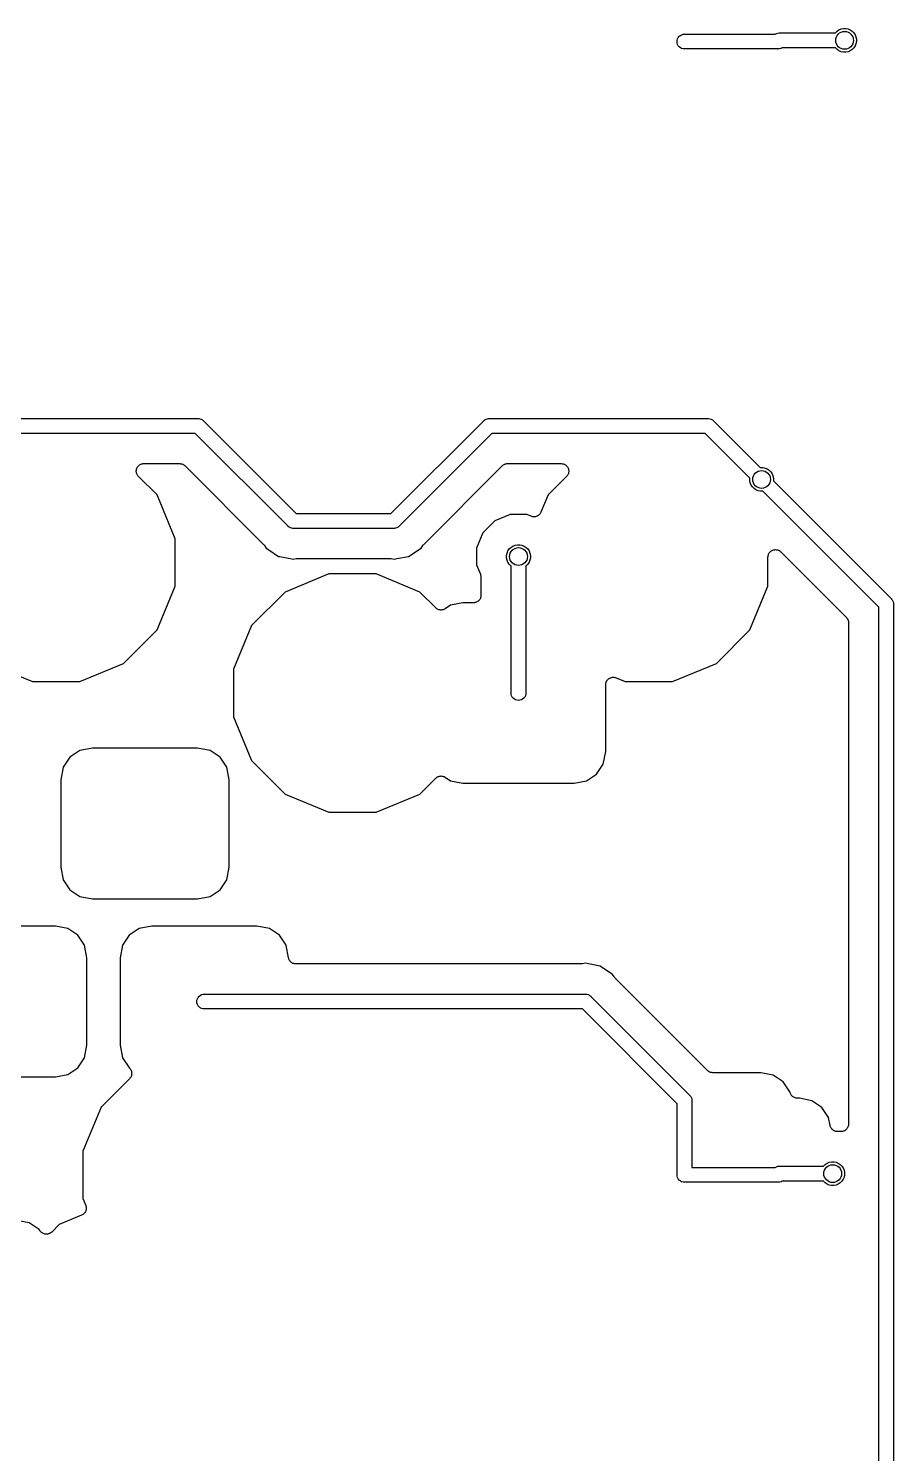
# Model space of a CAD drawing. Extents: x 0.4 to 11.3, y -7.9 to -0.4.
# Drawn here: x 5.277 to 5.851, y -4.111 to -3.165 of the extents above; entities that cross this region are included whole.
import ezdxf

# ---------------------------------------------------------------- set-up
doc = ezdxf.new("R2010")
doc.units = 0
doc.header["$MEASUREMENT"] = 0
doc.layers.add('BLACK', color=7, linetype='CONTINUOUS')

msp = doc.modelspace()

# ---------------------------------------------------------------- linework, layer by layer
at = {"layer": 'BLACK', "linetype": 'CONTINUOUS'}
for p, q in [((5.81278, -3.16821), (5.81388, -3.16711)), ((5.81388, -3.16711), (5.81517, -3.16625)), ((5.81517, -3.16625), (5.8166, -3.16566)), ((5.8166, -3.16566), (5.81812, -3.16535)), ((5.81812, -3.16535), (5.81967, -3.16535)), ((5.81967, -3.16535), (5.82119, -3.16566)), ((5.82119, -3.16566), (5.82263, -3.16625)), ((5.82263, -3.16625), (5.82392, -3.16711)), ((5.82392, -3.16711), (5.82501, -3.16821)), ((5.70765, -3.17402), (5.70775, -3.17305)), ((5.70775, -3.17498), (5.70765, -3.17402)), ((5.70775, -3.17305), (5.70803, -3.17212)), ((5.70803, -3.17591), (5.70775, -3.17498)), ((5.70803, -3.17212), (5.70849, -3.17127)), ((5.70849, -3.17676), (5.70803, -3.17591)), ((5.70849, -3.17127), (5.7091, -3.17052)), ((5.7091, -3.17751), (5.70849, -3.17676)), ((5.7091, -3.17052), (5.70985, -3.1699)), ((5.70985, -3.1699), (5.71071, -3.16945)), ((5.71071, -3.16945), (5.71163, -3.16917)), ((5.71163, -3.16917), (5.71236, -3.16909)), ((5.71236, -3.16909), (5.77288, -3.16909)), ((5.77288, -3.16909), (5.7737, -3.16866)), ((5.7737, -3.16866), (5.77463, -3.16838)), ((5.77463, -3.16838), (5.77535, -3.16831)), ((5.77535, -3.16831), (5.77559, -3.16828)), ((5.77535, -3.16831), (5.77535, -3.16831)), ((5.77559, -3.16828), (5.77583, -3.16831)), ((5.77583, -3.16831), (5.81272, -3.16831)), ((5.81272, -3.16831), (5.81278, -3.16821)), ((5.82501, -3.16821), (5.82588, -3.1695)), ((5.82588, -3.17696), (5.82501, -3.17825)), ((5.82588, -3.1695), (5.82647, -3.17093)), ((5.82647, -3.17553), (5.82588, -3.17696)), ((5.82647, -3.17093), (5.82677, -3.17245)), ((5.82677, -3.174), (5.82647, -3.17553)), ((5.82677, -3.17245), (5.82677, -3.174)), ((5.70985, -3.17813), (5.7091, -3.17751)), ((5.71071, -3.17858), (5.70985, -3.17813)), ((5.71163, -3.17887), (5.71071, -3.17858)), ((5.71236, -3.17894), (5.71163, -3.17887)), ((5.77456, -3.17894), (5.71236, -3.17894)), ((5.7748, -3.17896), (5.77456, -3.17894)), ((5.77504, -3.17894), (5.7748, -3.17896)), ((5.77577, -3.17887), (5.77504, -3.17894)), ((5.77504, -3.17894), (5.77504, -3.17894)), ((5.7767, -3.17858), (5.77577, -3.17887)), ((5.77751, -3.17815), (5.7767, -3.17858)), ((5.81272, -3.17815), (5.77751, -3.17815)), ((5.81278, -3.17825), (5.81272, -3.17815)), ((5.81388, -3.17934), (5.81278, -3.17825)), ((5.81517, -3.18021), (5.81388, -3.17934)), ((5.8166, -3.1808), (5.81517, -3.18021)), ((5.81812, -3.1811), (5.8166, -3.1808)), ((5.81967, -3.1811), (5.81812, -3.1811)), ((5.82119, -3.1808), (5.81967, -3.1811)), ((5.82263, -3.18021), (5.82119, -3.1808)), ((5.82392, -3.17934), (5.82263, -3.18021)), ((5.82501, -3.17825), (5.82392, -3.17934)), ((5.26402, -3.42421), (5.38952, -3.42421)), ((5.38952, -3.42421), (5.38976, -3.42419)), ((5.38976, -3.42419), (5.39, -3.42421)), ((5.39, -3.42421), (5.39001, -3.42421)), ((5.39001, -3.42421), (5.39073, -3.42428)), ((5.39073, -3.42428), (5.39166, -3.42457)), ((5.39166, -3.42457), (5.39251, -3.42502)), ((5.39251, -3.42502), (5.39326, -3.42564)), ((5.39326, -3.42564), (5.39341, -3.42582)), ((5.39341, -3.42582), (5.45479, -3.4872)), ((5.51765, -3.4872), (5.57903, -3.42582)), ((5.57903, -3.42582), (5.57918, -3.42564)), ((5.57918, -3.42564), (5.5795, -3.42537)), ((5.5795, -3.42537), (5.57993, -3.42502)), ((5.57993, -3.42502), (5.58078, -3.42457)), ((5.58078, -3.42457), (5.58171, -3.42428)), ((5.58171, -3.42428), (5.58244, -3.42421)), ((5.58244, -3.42421), (5.58268, -3.42419)), ((5.58244, -3.42421), (5.58244, -3.42421)), ((5.58268, -3.42419), (5.58292, -3.42421)), ((5.58292, -3.42421), (5.72811, -3.42421)), ((5.72811, -3.42421), (5.72835, -3.42419)), ((5.72835, -3.42419), (5.72859, -3.42421)), ((5.72859, -3.42421), (5.72859, -3.42421)), ((5.72859, -3.42421), (5.72931, -3.42428)), ((5.72931, -3.42428), (5.73024, -3.42457)), ((5.73024, -3.42457), (5.73109, -3.42502)), ((5.73109, -3.42502), (5.73184, -3.42564)), ((5.73184, -3.42564), (5.732, -3.42582)), ((5.732, -3.42582), (5.76289, -3.45672)), ((5.38773, -3.43406), (5.26582, -3.43406)), ((5.44911, -3.49544), (5.38773, -3.43406)), ((5.58472, -3.43406), (5.52334, -3.49543)), ((5.72631, -3.43406), (5.58472, -3.43406)), ((5.75593, -3.46368), (5.72631, -3.43406)), ((5.34852, -3.459), (5.34857, -3.45853)), ((5.34852, -3.45901), (5.34852, -3.459)), ((5.34852, -3.45902), (5.34852, -3.45901)), ((5.34856, -3.45949), (5.34852, -3.45902)), ((5.3486, -3.45997), (5.34856, -3.45949)), ((5.34857, -3.45853), (5.34862, -3.45805)), ((5.34861, -3.45998), (5.3486, -3.45997)), ((5.34861, -3.45999), (5.34861, -3.45998)), ((5.34874, -3.46045), (5.34861, -3.45999)), ((5.34862, -3.45803), (5.34877, -3.45758)), ((5.34862, -3.45804), (5.34862, -3.45803)), ((5.34862, -3.45805), (5.34862, -3.45804)), ((5.34888, -3.46091), (5.34874, -3.46045)), ((5.34877, -3.45758), (5.34891, -3.45712)), ((5.34891, -3.45711), (5.34892, -3.4571)), ((5.34891, -3.45712), (5.34891, -3.45711)), ((5.34892, -3.4571), (5.34914, -3.45668)), ((5.34914, -3.45668), (5.34937, -3.45626)), ((5.34937, -3.45626), (5.34938, -3.45625)), ((5.34938, -3.45624), (5.34969, -3.45588)), ((5.34938, -3.45625), (5.34938, -3.45624)), ((5.34969, -3.45588), (5.34999, -3.45551)), ((5.34999, -3.45551), (5.35, -3.4555)), ((5.35, -3.4555), (5.35001, -3.45549)), ((5.35001, -3.45549), (5.35038, -3.45519)), ((5.35038, -3.45519), (5.35075, -3.45489)), ((5.35075, -3.45489), (5.35076, -3.45489)), ((5.35076, -3.45489), (5.35077, -3.45488)), ((5.35077, -3.45488), (5.35119, -3.45466)), ((5.35119, -3.45466), (5.35161, -3.45443)), ((5.35161, -3.45443), (5.35162, -3.45443)), ((5.35162, -3.45443), (5.35163, -3.45443)), ((5.35163, -3.45443), (5.35208, -3.45429)), ((5.35208, -3.45429), (5.35255, -3.45415)), ((5.35255, -3.45415), (5.35256, -3.45415)), ((5.35256, -3.45415), (5.35304, -3.4541)), ((5.35256, -3.45415), (5.35256, -3.45415)), ((5.35304, -3.4541), (5.35352, -3.45406)), ((5.35352, -3.45406), (5.37737, -3.45406)), ((5.37737, -3.45406), (5.37739, -3.45406)), ((5.37739, -3.45406), (5.37739, -3.45406)), ((5.37739, -3.45406), (5.37739, -3.45406)), ((5.37739, -3.45406), (5.37744, -3.45406)), ((5.37744, -3.45406), (5.3779, -3.45411)), ((5.3779, -3.45411), (5.37836, -3.45415)), ((5.37836, -3.45415), (5.37838, -3.45416)), ((5.37838, -3.45416), (5.37841, -3.45416)), ((5.37841, -3.45416), (5.37885, -3.4543)), ((5.37885, -3.4543), (5.37929, -3.45444)), ((5.37929, -3.45444), (5.37931, -3.45445)), ((5.37931, -3.45445), (5.37934, -3.45446)), ((5.37934, -3.45446), (5.37975, -3.45468)), ((5.37975, -3.45468), (5.38015, -3.4549)), ((5.38015, -3.4549), (5.38017, -3.45492)), ((5.38017, -3.45492), (5.38019, -3.45493)), ((5.38019, -3.45493), (5.38055, -3.45523)), ((5.38055, -3.45523), (5.38091, -3.45552)), ((5.38091, -3.45552), (5.43305, -3.50766)), ((5.53939, -3.50766), (5.59154, -3.45552)), ((5.59154, -3.45552), (5.59155, -3.45551)), ((5.59155, -3.45551), (5.59159, -3.45547)), ((5.59155, -3.45551), (5.59155, -3.45551)), ((5.59155, -3.45551), (5.59155, -3.45551)), ((5.59159, -3.45547), (5.59195, -3.45518)), ((5.59195, -3.45518), (5.5923, -3.45489)), ((5.5923, -3.45489), (5.59233, -3.45488)), ((5.59233, -3.45488), (5.59235, -3.45486)), ((5.59235, -3.45486), (5.59276, -3.45465)), ((5.59276, -3.45465), (5.59317, -3.45443)), ((5.59317, -3.45443), (5.59319, -3.45442)), ((5.59319, -3.45442), (5.59321, -3.45441)), ((5.59321, -3.45441), (5.59366, -3.45428)), ((5.59366, -3.45428), (5.5941, -3.45415)), ((5.5941, -3.45415), (5.59413, -3.45415)), ((5.59413, -3.45415), (5.59415, -3.45414)), ((5.59415, -3.45414), (5.59461, -3.4541)), ((5.59461, -3.4541), (5.59507, -3.45406)), ((5.59507, -3.45406), (5.63073, -3.45406)), ((5.63073, -3.45406), (5.63079, -3.45406)), ((5.63079, -3.45406), (5.63079, -3.45406)), ((5.63079, -3.45406), (5.63079, -3.45406)), ((5.63079, -3.45406), (5.6308, -3.45406)), ((5.6308, -3.45406), (5.63129, -3.45411)), ((5.63129, -3.45411), (5.63176, -3.45416)), ((5.63176, -3.45416), (5.63177, -3.45416)), ((5.63177, -3.45416), (5.63177, -3.45416)), ((5.63177, -3.45416), (5.63224, -3.45431)), ((5.63224, -3.45431), (5.63269, -3.45445)), ((5.63269, -3.45445), (5.6327, -3.45446)), ((5.6327, -3.45446), (5.6327, -3.45446)), ((5.6327, -3.45446), (5.63313, -3.45469)), ((5.63313, -3.45469), (5.63354, -3.45492)), ((5.63354, -3.45492), (5.63355, -3.45493)), ((5.63355, -3.45493), (5.63356, -3.45493)), ((5.63356, -3.45493), (5.63393, -3.45524)), ((5.63393, -3.45524), (5.63429, -3.45554)), ((5.63429, -3.45554), (5.6343, -3.45555)), ((5.6343, -3.45555), (5.63431, -3.45556)), ((5.63431, -3.45556), (5.63461, -3.45593)), ((5.63461, -3.45593), (5.63491, -3.4563)), ((5.63491, -3.4563), (5.63491, -3.45631)), ((5.63491, -3.45631), (5.63492, -3.45632)), ((5.63492, -3.45632), (5.63514, -3.45673)), ((5.63514, -3.45673), (5.63536, -3.45717)), ((5.63549, -3.46053), (5.63535, -3.46098)), ((5.63536, -3.45717), (5.63537, -3.45717)), ((5.63537, -3.45717), (5.63537, -3.45718)), ((5.63537, -3.45718), (5.63551, -3.45764)), ((5.63563, -3.46006), (5.63549, -3.46053)), ((5.63551, -3.45764), (5.63564, -3.4581)), ((5.63564, -3.46004), (5.63563, -3.46005)), ((5.63563, -3.46005), (5.63563, -3.46006)), ((5.63564, -3.4581), (5.63564, -3.45811)), ((5.63564, -3.45811), (5.63565, -3.45812)), ((5.63568, -3.45957), (5.63564, -3.46004)), ((5.63565, -3.45812), (5.63569, -3.4586)), ((5.63573, -3.45909), (5.63568, -3.45957)), ((5.63569, -3.4586), (5.63573, -3.45907)), ((5.63573, -3.45907), (5.63573, -3.45908)), ((5.63573, -3.45908), (5.63573, -3.45909)), ((5.76289, -3.45672), (5.763, -3.45669)), ((5.763, -3.45669), (5.76456, -3.45669)), ((5.76456, -3.45669), (5.76608, -3.457)), ((5.76608, -3.457), (5.76751, -3.45759)), ((5.76751, -3.45759), (5.7688, -3.45845)), ((5.7688, -3.45845), (5.7699, -3.45955)), ((5.7699, -3.45955), (5.77076, -3.46084)), ((5.34888, -3.46092), (5.34888, -3.46091)), ((5.34888, -3.46093), (5.34888, -3.46092)), ((5.3491, -3.46135), (5.34888, -3.46093)), ((5.34932, -3.46178), (5.3491, -3.46135)), ((5.34933, -3.46179), (5.34932, -3.46178)), ((5.34963, -3.46217), (5.34933, -3.46179)), ((5.34933, -3.46179), (5.34933, -3.46179)), ((5.34993, -3.46254), (5.34963, -3.46217)), ((5.34994, -3.46255), (5.34993, -3.46254)), ((5.34995, -3.46255), (5.34994, -3.46255)), ((5.34998, -3.46259), (5.34995, -3.46255)), ((5.34995, -3.46255), (5.34995, -3.46255)), ((5.3623, -3.4749), (5.34998, -3.46259)), ((5.63427, -3.46259), (5.62196, -3.4749)), ((5.63457, -3.46222), (5.63427, -3.46259)), ((5.63488, -3.46185), (5.63457, -3.46222)), ((5.63489, -3.46184), (5.63488, -3.46184)), ((5.63488, -3.46184), (5.63488, -3.46185)), ((5.63511, -3.46142), (5.63489, -3.46184)), ((5.63534, -3.46099), (5.63511, -3.46142)), ((5.63535, -3.46098), (5.63534, -3.46099)), ((5.63535, -3.46098), (5.63535, -3.46098)), ((5.75591, -3.46379), (5.75593, -3.46368)), ((5.75591, -3.46534), (5.75591, -3.46379)), ((5.75621, -3.46686), (5.75591, -3.46534)), ((5.7568, -3.4683), (5.75621, -3.46686)), ((5.75766, -3.46959), (5.7568, -3.4683)), ((5.75876, -3.47068), (5.75766, -3.46959)), ((5.77076, -3.46084), (5.77135, -3.46227)), ((5.77135, -3.46227), (5.77165, -3.46379)), ((5.77165, -3.46534), (5.77163, -3.46546)), ((5.77163, -3.46546), (5.84977, -3.54359)), ((5.77165, -3.46379), (5.77165, -3.46534)), ((5.37433, -3.50396), (5.3623, -3.4749)), ((5.62196, -3.4749), (5.61723, -3.48632)), ((5.76005, -3.47154), (5.75876, -3.47068)), ((5.76148, -3.47214), (5.76005, -3.47154)), ((5.763, -3.47244), (5.76148, -3.47214)), ((5.76456, -3.47244), (5.763, -3.47244)), ((5.76467, -3.47242), (5.76456, -3.47244)), ((5.84154, -3.54928), (5.76467, -3.47242)), ((5.45479, -3.4872), (5.51765, -3.4872)), ((5.59682, -3.48787), (5.58657, -3.49212)), ((5.60791, -3.48787), (5.59682, -3.48787)), ((5.61069, -3.48903), (5.60791, -3.48787)), ((5.61115, -3.48917), (5.61069, -3.48903)), ((5.61159, -3.48931), (5.61115, -3.48917)), ((5.61447, -3.48905), (5.61402, -3.48918)), ((5.61449, -3.48904), (5.61447, -3.48905)), ((5.6145, -3.48904), (5.61449, -3.48904)), ((5.61492, -3.48881), (5.6145, -3.48904)), ((5.61534, -3.4886), (5.61492, -3.48881)), ((5.61535, -3.48859), (5.61534, -3.4886)), ((5.61537, -3.48858), (5.61535, -3.48859)), ((5.61574, -3.48828), (5.61537, -3.48858)), ((5.6161, -3.48799), (5.61574, -3.48828)), ((5.61611, -3.48797), (5.6161, -3.48799)), ((5.61612, -3.48796), (5.61611, -3.48797)), ((5.61643, -3.4876), (5.61612, -3.48796)), ((5.61673, -3.48724), (5.61643, -3.4876)), ((5.61674, -3.48723), (5.61673, -3.48724)), ((5.61675, -3.48721), (5.61674, -3.48723)), ((5.61697, -3.4868), (5.61675, -3.48721)), ((5.6172, -3.48639), (5.61697, -3.4868)), ((5.61721, -3.48636), (5.6172, -3.48639)), ((5.61723, -3.48632), (5.61721, -3.48635)), ((5.61721, -3.48635), (5.61721, -3.48635)), ((5.61721, -3.48635), (5.61721, -3.48636)), ((5.44926, -3.49562), (5.44911, -3.49544)), ((5.44945, -3.49578), (5.44926, -3.49562)), ((5.45001, -3.49624), (5.44945, -3.49578)), ((5.45086, -3.49669), (5.45001, -3.49624)), ((5.45179, -3.49698), (5.45086, -3.49669)), ((5.45251, -3.49705), (5.45179, -3.49698)), ((5.45276, -3.49707), (5.45251, -3.49705)), ((5.45251, -3.49705), (5.45251, -3.49705)), ((5.453, -3.49705), (5.45276, -3.49707)), ((5.51944, -3.49705), (5.453, -3.49705)), ((5.51969, -3.49707), (5.51944, -3.49705)), ((5.51993, -3.49705), (5.51969, -3.49707)), ((5.52065, -3.49698), (5.51993, -3.49705)), ((5.51993, -3.49705), (5.51993, -3.49705)), ((5.52158, -3.49669), (5.52065, -3.49698)), ((5.52243, -3.49624), (5.52158, -3.49669)), ((5.52318, -3.49562), (5.52243, -3.49624)), ((5.52334, -3.49543), (5.52318, -3.49562)), ((5.58657, -3.49212), (5.57873, -3.49996)), ((5.61161, -3.48931), (5.61159, -3.48931)), ((5.61163, -3.48931), (5.61161, -3.48931)), ((5.6121, -3.48936), (5.61163, -3.48931)), ((5.61256, -3.48941), (5.6121, -3.48936)), ((5.61258, -3.48941), (5.61256, -3.48941)), ((5.6126, -3.48941), (5.61258, -3.48941)), ((5.61307, -3.48936), (5.6126, -3.48941)), ((5.61354, -3.48932), (5.61307, -3.48936)), ((5.61355, -3.48932), (5.61354, -3.48932)), ((5.61357, -3.48932), (5.61355, -3.48932)), ((5.61402, -3.48918), (5.61357, -3.48932)), ((5.37433, -3.53541), (5.37433, -3.50396)), ((5.43305, -3.50766), (5.4331, -3.50771)), ((5.4331, -3.50771), (5.43338, -3.50807)), ((5.43338, -3.50807), (5.43367, -3.50842)), ((5.53881, -3.50836), (5.5391, -3.50802)), ((5.5391, -3.50802), (5.53939, -3.50766)), ((5.57873, -3.49996), (5.57449, -3.5102)), ((5.60007, -3.50818), (5.60159, -3.50787)), ((5.60159, -3.50787), (5.60314, -3.50787)), ((5.60314, -3.50787), (5.60466, -3.50818)), ((5.43367, -3.50842), (5.43479, -3.51009)), ((5.43479, -3.51009), (5.43646, -3.51121)), ((5.43646, -3.51121), (5.43646, -3.51121)), ((5.43646, -3.51121), (5.44303, -3.5156)), ((5.44303, -3.5156), (5.44395, -3.51578)), ((5.44395, -3.51578), (5.44395, -3.51578)), ((5.44395, -3.51578), (5.45078, -3.51714)), ((5.45078, -3.51714), (5.45078, -3.51714)), ((5.45078, -3.51714), (5.45276, -3.51754)), ((5.45276, -3.51754), (5.45473, -3.51714)), ((5.45473, -3.51714), (5.4548, -3.51713)), ((5.45473, -3.51714), (5.45473, -3.51714)), ((5.45473, -3.51714), (5.45473, -3.51714)), ((5.45473, -3.51714), (5.45473, -3.51714)), ((5.4548, -3.51713), (5.45525, -3.51709)), ((5.45525, -3.51709), (5.4557, -3.51705)), ((5.4557, -3.51705), (5.51674, -3.51705)), ((5.51674, -3.51705), (5.51674, -3.51705)), ((5.51674, -3.51705), (5.51674, -3.51705)), ((5.51674, -3.51705), (5.51674, -3.51705)), ((5.51674, -3.51705), (5.51681, -3.51705)), ((5.51681, -3.51705), (5.51726, -3.5171)), ((5.51726, -3.5171), (5.51771, -3.51714)), ((5.51771, -3.51714), (5.51969, -3.51754)), ((5.51969, -3.51754), (5.52166, -3.51714)), ((5.52166, -3.51714), (5.52941, -3.5156)), ((5.52166, -3.51714), (5.52166, -3.51714)), ((5.52941, -3.5156), (5.53765, -3.51009)), ((5.53765, -3.51009), (5.53877, -3.50842)), ((5.53877, -3.50842), (5.53881, -3.50836)), ((5.53877, -3.50842), (5.53877, -3.50842)), ((5.53877, -3.50842), (5.53877, -3.50842)), ((5.53877, -3.50842), (5.53877, -3.50842)), ((5.57449, -3.5102), (5.57449, -3.52129)), ((5.59449, -3.51497), (5.59479, -3.51345)), ((5.59449, -3.51652), (5.59449, -3.51497)), ((5.59479, -3.51804), (5.59449, -3.51652)), ((5.59479, -3.51345), (5.59538, -3.51202)), ((5.59538, -3.51202), (5.59625, -3.51073)), ((5.59625, -3.51073), (5.59734, -3.50963)), ((5.59734, -3.50963), (5.59863, -3.50877)), ((5.59863, -3.50877), (5.60007, -3.50818)), ((5.60466, -3.50818), (5.60609, -3.50877)), ((5.60609, -3.50877), (5.60738, -3.50963)), ((5.60738, -3.50963), (5.60848, -3.51073)), ((5.60848, -3.51073), (5.60934, -3.51202)), ((5.60934, -3.51202), (5.60993, -3.51345)), ((5.60993, -3.51345), (5.61024, -3.51497)), ((5.61024, -3.51652), (5.60993, -3.51804)), ((5.61024, -3.51497), (5.61024, -3.51652)), ((5.76803, -3.51606), (5.76809, -3.51558)), ((5.76803, -3.51608), (5.76803, -3.51606)), ((5.76803, -3.51613), (5.76803, -3.51608)), ((5.76803, -3.51608), (5.76803, -3.51608)), ((5.76803, -3.51608), (5.76803, -3.51608)), ((5.76803, -3.53541), (5.76803, -3.51613)), ((5.76809, -3.51558), (5.76814, -3.51511)), ((5.76814, -3.51509), (5.76829, -3.51464)), ((5.76814, -3.5151), (5.76814, -3.51509)), ((5.76814, -3.51511), (5.76814, -3.5151)), ((5.76829, -3.51464), (5.76843, -3.51418)), ((5.76843, -3.51417), (5.76844, -3.51416)), ((5.76843, -3.51418), (5.76843, -3.51417)), ((5.76844, -3.51416), (5.76867, -3.51375)), ((5.76867, -3.51375), (5.7689, -3.51332)), ((5.7689, -3.51332), (5.76891, -3.51331)), ((5.7689, -3.51332), (5.7689, -3.51332)), ((5.76891, -3.51331), (5.76921, -3.51294)), ((5.76921, -3.51294), (5.76952, -3.51257)), ((5.76952, -3.51257), (5.76953, -3.51257)), ((5.76953, -3.51256), (5.7699, -3.51226)), ((5.76953, -3.51257), (5.76953, -3.51256)), ((5.7699, -3.51226), (5.77028, -3.51196)), ((5.77028, -3.51196), (5.77029, -3.51196)), ((5.77029, -3.51195), (5.77071, -3.51173)), ((5.77029, -3.51196), (5.77029, -3.51195)), ((5.77071, -3.51173), (5.77114, -3.5115)), ((5.77114, -3.5115), (5.77115, -3.5115)), ((5.77115, -3.5115), (5.77116, -3.5115)), ((5.77116, -3.5115), (5.77161, -3.51136)), ((5.77161, -3.51136), (5.77208, -3.51123)), ((5.77208, -3.51123), (5.77209, -3.51123)), ((5.77209, -3.51122), (5.77257, -3.51118)), ((5.77209, -3.51123), (5.77209, -3.51122)), ((5.77257, -3.51118), (5.77305, -3.51113)), ((5.77305, -3.51113), (5.77306, -3.51113)), ((5.77306, -3.51113), (5.77307, -3.51113)), ((5.77307, -3.51113), (5.77354, -3.51118)), ((5.77354, -3.51118), (5.77402, -3.51123)), ((5.77402, -3.51123), (5.77403, -3.51124)), ((5.77403, -3.51124), (5.77404, -3.51124)), ((5.77404, -3.51124), (5.7745, -3.51138)), ((5.7745, -3.51138), (5.77495, -3.51152)), ((5.77495, -3.51152), (5.77496, -3.51152)), ((5.77496, -3.51152), (5.77497, -3.51152)), ((5.77497, -3.51152), (5.7754, -3.51176)), ((5.7754, -3.51176), (5.77581, -3.51198)), ((5.77581, -3.51198), (5.77582, -3.51198)), ((5.77582, -3.51198), (5.77583, -3.51199)), ((5.77583, -3.51199), (5.7762, -3.51229)), ((5.7762, -3.51229), (5.77657, -3.5126)), ((5.77657, -3.5126), (5.82007, -3.5561)), ((5.57449, -3.52129), (5.57706, -3.5275)), ((5.59538, -3.51948), (5.59479, -3.51804)), ((5.59625, -3.52077), (5.59538, -3.51948)), ((5.59734, -3.52186), (5.59625, -3.52077)), ((5.59744, -3.52193), (5.59734, -3.52186)), ((5.59744, -3.60654), (5.59744, -3.52193)), ((5.60738, -3.52186), (5.60728, -3.52193)), ((5.60728, -3.52193), (5.60728, -3.60654)), ((5.60848, -3.52077), (5.60738, -3.52186)), ((5.60934, -3.51948), (5.60848, -3.52077)), ((5.60993, -3.51804), (5.60934, -3.51948)), ((5.3623, -3.56447), (5.37433, -3.53541)), ((5.4764, -3.52724), (5.44734, -3.53928)), ((5.50785, -3.52724), (5.4764, -3.52724)), ((5.53691, -3.53928), (5.50785, -3.52724)), ((5.57706, -3.5275), (5.57706, -3.52751)), ((5.57706, -3.52751), (5.57706, -3.52751)), ((5.57706, -3.52751), (5.57706, -3.52751)), ((5.57706, -3.52751), (5.57709, -3.52757)), ((5.57709, -3.52757), (5.57721, -3.52801)), ((5.57721, -3.52801), (5.57735, -3.52845)), ((5.57735, -3.52845), (5.57735, -3.52848)), ((5.57735, -3.52848), (5.57736, -3.52851)), ((5.57736, -3.52851), (5.5774, -3.52896)), ((5.5774, -3.52896), (5.57744, -3.52942)), ((5.57744, -3.52942), (5.57744, -3.54144)), ((5.756, -3.56447), (5.76803, -3.53541)), ((5.44734, -3.53928), (5.42511, -3.56152)), ((5.5474, -3.54977), (5.53691, -3.53928)), ((5.57476, -3.54584), (5.57435, -3.54606)), ((5.57518, -3.54562), (5.57476, -3.54584)), ((5.57519, -3.54561), (5.57518, -3.54562)), ((5.57521, -3.5456), (5.57519, -3.54561)), ((5.57557, -3.54531), (5.57521, -3.5456)), ((5.57594, -3.54501), (5.57557, -3.54531)), ((5.57595, -3.545), (5.57594, -3.54501)), ((5.57596, -3.54499), (5.57595, -3.545)), ((5.57626, -3.54462), (5.57596, -3.54499)), ((5.57657, -3.54426), (5.57626, -3.54462)), ((5.57659, -3.54424), (5.57657, -3.54425)), ((5.57657, -3.54425), (5.57657, -3.54426)), ((5.57681, -3.54382), (5.57659, -3.54424)), ((5.57704, -3.54341), (5.57681, -3.54382)), ((5.57705, -3.54338), (5.57704, -3.54339)), ((5.57704, -3.54339), (5.57704, -3.54341)), ((5.57719, -3.54293), (5.57705, -3.54338)), ((5.57733, -3.54248), (5.57719, -3.54293)), ((5.57734, -3.54244), (5.57733, -3.54246)), ((5.57733, -3.54246), (5.57733, -3.54248)), ((5.57739, -3.54198), (5.57734, -3.54244)), ((5.57744, -3.54151), (5.57739, -3.54198)), ((5.57744, -3.54144), (5.57744, -3.54147)), ((5.57744, -3.54147), (5.57744, -3.54147)), ((5.57744, -3.54147), (5.57744, -3.54148)), ((5.57744, -3.54148), (5.57744, -3.54151)), ((5.84977, -3.54359), (5.84995, -3.54375)), ((5.84995, -3.54375), (5.85011, -3.54393)), ((5.85011, -3.54393), (5.85011, -3.54393)), ((5.85011, -3.54393), (5.85034, -3.54422)), ((5.85034, -3.54422), (5.85057, -3.5445)), ((5.85057, -3.5445), (5.85103, -3.54535)), ((5.85103, -3.54535), (5.85131, -3.54628)), ((5.54776, -3.55007), (5.5474, -3.54977)), ((5.54812, -3.55037), (5.54776, -3.55007)), ((5.54814, -3.55038), (5.54812, -3.55037)), ((5.54815, -3.55039), (5.54814, -3.55038)), ((5.54856, -3.55061), (5.54815, -3.55039)), ((5.54898, -3.55084), (5.54856, -3.55061)), ((5.54899, -3.55084), (5.54898, -3.55084)), ((5.54901, -3.55085), (5.54899, -3.55084)), ((5.54946, -3.55099), (5.54901, -3.55085)), ((5.54991, -3.55113), (5.54946, -3.55099)), ((5.54993, -3.55113), (5.54991, -3.55113)), ((5.54995, -3.55114), (5.54993, -3.55113)), ((5.55041, -3.55118), (5.54995, -3.55114)), ((5.55088, -3.55123), (5.55041, -3.55118)), ((5.5509, -3.55123), (5.55088, -3.55123)), ((5.55092, -3.55123), (5.5509, -3.55123)), ((5.55138, -3.55119), (5.55092, -3.55123)), ((5.55185, -3.55115), (5.55138, -3.55119)), ((5.55187, -3.55114), (5.55185, -3.55115)), ((5.55189, -3.55114), (5.55187, -3.55114)), ((5.55234, -3.55101), (5.55189, -3.55114)), ((5.55279, -3.55088), (5.55234, -3.55101)), ((5.5528, -3.55087), (5.55279, -3.55088)), ((5.55282, -3.55086), (5.5528, -3.55087)), ((5.55324, -3.55065), (5.55282, -3.55086)), ((5.55365, -3.55043), (5.55324, -3.55065)), ((5.55368, -3.55041), (5.55365, -3.55043)), ((5.55369, -3.55041), (5.55368, -3.55041)), ((5.55371, -3.55039), (5.55369, -3.55041)), ((5.55369, -3.55041), (5.55369, -3.55041)), ((5.55716, -3.54809), (5.55371, -3.55039)), ((5.56545, -3.54644), (5.55716, -3.54809)), ((5.57244, -3.54644), (5.56545, -3.54644)), ((5.57291, -3.54639), (5.57244, -3.54644)), ((5.57338, -3.54635), (5.57291, -3.54639)), ((5.57339, -3.54635), (5.57338, -3.54635)), ((5.57341, -3.54634), (5.57339, -3.54635)), ((5.57386, -3.54621), (5.57341, -3.54634)), ((5.57431, -3.54608), (5.57386, -3.54621)), ((5.57433, -3.54607), (5.57431, -3.54608)), ((5.57435, -3.54606), (5.57433, -3.54607)), ((5.84154, -4.13182), (5.84154, -3.54928)), ((5.85131, -3.54628), (5.85138, -3.547)), ((5.85138, -3.547), (5.85138, -3.547)), ((5.85138, -3.547), (5.8514, -3.54724)), ((5.8514, -3.54724), (5.85138, -3.54749)), ((5.85138, -3.54749), (5.85138, -4.13362)), ((5.34006, -3.5867), (5.3623, -3.56447)), ((5.42511, -3.56152), (5.41307, -3.59057)), ((5.73376, -3.5867), (5.756, -3.56447)), ((5.82007, -3.5561), (5.82008, -3.55611)), ((5.82008, -3.55611), (5.82008, -3.55611)), ((5.82008, -3.55611), (5.82008, -3.55612)), ((5.82008, -3.55612), (5.82012, -3.55615)), ((5.82012, -3.55615), (5.82041, -3.55651)), ((5.82041, -3.55651), (5.8207, -3.55687)), ((5.8207, -3.55687), (5.82071, -3.55689)), ((5.82071, -3.55689), (5.82073, -3.55691)), ((5.82073, -3.55691), (5.82094, -3.55733)), ((5.82094, -3.55733), (5.82116, -3.55773)), ((5.82116, -3.55773), (5.82117, -3.55776)), ((5.82117, -3.55776), (5.82118, -3.55778)), ((5.82118, -3.55778), (5.82131, -3.55823)), ((5.82131, -3.55823), (5.82144, -3.55867)), ((5.82144, -3.55867), (5.82144, -3.55869)), ((5.82144, -3.55869), (5.82145, -3.55872)), ((5.82145, -3.55872), (5.82149, -3.55918)), ((5.82149, -3.55918), (5.82154, -3.55964)), ((5.82154, -3.55964), (5.82154, -3.89232)), ((5.25049, -3.5867), (5.27955, -3.59874)), ((5.311, -3.59874), (5.34006, -3.5867)), ((5.41307, -3.59057), (5.41307, -3.62202)), ((5.7047, -3.59874), (5.73376, -3.5867)), ((5.27955, -3.59874), (5.311, -3.59874)), ((5.66025, -3.60077), (5.66031, -3.60029)), ((5.66025, -3.60079), (5.66025, -3.60077)), ((5.66025, -3.6008), (5.66025, -3.60079)), ((5.66025, -3.60084), (5.66025, -3.6008)), ((5.66025, -3.6008), (5.66025, -3.6008)), ((5.66025, -3.64518), (5.66025, -3.60084)), ((5.66031, -3.60029), (5.66036, -3.59983)), ((5.66036, -3.5998), (5.66051, -3.59935)), ((5.66036, -3.59981), (5.66036, -3.5998)), ((5.66036, -3.59983), (5.66036, -3.59981)), ((5.66051, -3.59935), (5.66065, -3.59889)), ((5.66065, -3.59888), (5.66066, -3.59887)), ((5.66065, -3.59889), (5.66065, -3.59888)), ((5.66066, -3.59887), (5.66088, -3.59846)), ((5.66088, -3.59846), (5.66111, -3.59804)), ((5.66111, -3.59804), (5.66112, -3.59803)), ((5.66112, -3.59803), (5.66113, -3.59801)), ((5.66113, -3.59801), (5.66143, -3.59765)), ((5.66143, -3.59765), (5.66174, -3.59729)), ((5.66174, -3.59729), (5.66175, -3.59728)), ((5.66175, -3.59728), (5.66176, -3.59727)), ((5.66176, -3.59727), (5.66213, -3.59697)), ((5.66213, -3.59697), (5.66249, -3.59667)), ((5.66249, -3.59667), (5.66251, -3.59666)), ((5.66251, -3.59666), (5.66252, -3.59666)), ((5.66252, -3.59666), (5.66294, -3.59643)), ((5.66294, -3.59643), (5.66336, -3.59621)), ((5.66336, -3.59621), (5.66337, -3.59621)), ((5.66337, -3.59621), (5.66338, -3.5962)), ((5.66338, -3.5962), (5.66383, -3.59607)), ((5.66383, -3.59607), (5.66429, -3.59593)), ((5.66429, -3.59593), (5.6643, -3.59593)), ((5.6643, -3.59593), (5.66432, -3.59593)), ((5.66432, -3.59593), (5.66479, -3.59589)), ((5.66479, -3.59589), (5.66526, -3.59584)), ((5.66526, -3.59584), (5.66528, -3.59584)), ((5.66528, -3.59584), (5.66529, -3.59584)), ((5.66529, -3.59584), (5.66576, -3.59589)), ((5.66576, -3.59589), (5.66623, -3.59594)), ((5.66623, -3.59594), (5.66625, -3.59594)), ((5.66625, -3.59594), (5.66626, -3.59594)), ((5.66626, -3.59594), (5.66671, -3.59608)), ((5.66671, -3.59608), (5.66717, -3.59622)), ((5.66717, -3.59622), (5.67325, -3.59874)), ((5.67325, -3.59874), (5.7047, -3.59874)), ((5.59751, -3.60726), (5.59744, -3.60654)), ((5.59779, -3.60819), (5.59751, -3.60726)), ((5.59825, -3.60905), (5.59779, -3.60819)), ((5.59887, -3.6098), (5.59825, -3.60905)), ((5.59961, -3.61041), (5.59887, -3.6098)), ((5.60047, -3.61087), (5.59961, -3.61041)), ((5.6014, -3.61115), (5.60047, -3.61087)), ((5.60236, -3.61124), (5.6014, -3.61115)), ((5.60333, -3.61115), (5.60236, -3.61124)), ((5.60425, -3.61087), (5.60333, -3.61115)), ((5.60511, -3.61041), (5.60425, -3.61087)), ((5.60586, -3.6098), (5.60511, -3.61041)), ((5.60647, -3.60905), (5.60586, -3.6098)), ((5.60693, -3.60819), (5.60647, -3.60905)), ((5.60721, -3.60726), (5.60693, -3.60819)), ((5.60728, -3.60654), (5.60721, -3.60726)), ((5.41307, -3.62202), (5.42511, -3.65108)), ((5.30448, -3.64897), (5.30006, -3.65558)), ((5.31109, -3.64455), (5.30448, -3.64897)), ((5.31939, -3.6429), (5.31109, -3.64455)), ((5.38927, -3.6429), (5.31939, -3.6429)), ((5.39757, -3.64455), (5.38927, -3.6429)), ((5.40418, -3.64897), (5.39757, -3.64455)), ((5.4086, -3.65558), (5.40418, -3.64897)), ((5.6586, -3.65347), (5.66025, -3.64518)), ((5.30006, -3.65558), (5.29841, -3.66388)), ((5.41025, -3.66388), (5.4086, -3.65558)), ((5.42511, -3.65108), (5.44734, -3.67332)), ((5.65418, -3.66009), (5.6586, -3.65347)), ((5.29841, -3.66388), (5.29841, -3.72195)), ((5.41025, -3.72195), (5.41025, -3.66388)), ((5.53691, -3.67332), (5.5474, -3.66283)), ((5.5474, -3.66283), (5.54742, -3.66281)), ((5.54742, -3.66281), (5.54745, -3.66278)), ((5.54742, -3.66281), (5.54742, -3.66281)), ((5.54742, -3.66281), (5.54742, -3.66281)), ((5.54745, -3.66278), (5.54781, -3.66249)), ((5.54781, -3.66249), (5.54818, -3.66219)), ((5.54818, -3.66219), (5.54819, -3.66218)), ((5.54819, -3.66218), (5.54821, -3.66217)), ((5.54821, -3.66217), (5.54863, -3.66195)), ((5.54863, -3.66195), (5.54904, -3.66174)), ((5.54904, -3.66174), (5.54906, -3.66173)), ((5.54906, -3.66173), (5.54908, -3.66172)), ((5.54908, -3.66172), (5.54953, -3.66159)), ((5.54953, -3.66159), (5.54997, -3.66146)), ((5.54997, -3.66146), (5.54999, -3.66145)), ((5.54999, -3.66145), (5.55001, -3.66145)), ((5.55001, -3.66145), (5.55048, -3.66141)), ((5.55048, -3.66141), (5.55095, -3.66136)), ((5.55095, -3.66136), (5.55097, -3.66137)), ((5.55097, -3.66137), (5.55099, -3.66136)), ((5.55099, -3.66136), (5.55145, -3.66141)), ((5.55145, -3.66141), (5.55192, -3.66146)), ((5.55192, -3.66146), (5.55194, -3.66147)), ((5.55194, -3.66147), (5.55196, -3.66147)), ((5.55196, -3.66147), (5.55241, -3.66161)), ((5.55241, -3.66161), (5.55285, -3.66175)), ((5.55285, -3.66175), (5.55287, -3.66176)), ((5.55287, -3.66176), (5.55289, -3.66176)), ((5.55289, -3.66176), (5.5533, -3.66199)), ((5.5533, -3.66199), (5.55371, -3.66221)), ((5.55371, -3.66221), (5.55716, -3.66451)), ((5.55716, -3.66451), (5.56545, -3.66616)), ((5.56545, -3.66616), (5.63927, -3.66616)), ((5.63927, -3.66616), (5.64757, -3.66451)), ((5.64757, -3.66451), (5.65418, -3.66009)), ((5.44734, -3.67332), (5.4764, -3.68535)), ((5.50785, -3.68535), (5.53691, -3.67332)), ((5.4764, -3.68535), (5.50785, -3.68535)), ((5.29841, -3.72195), (5.30006, -3.73024)), ((5.4086, -3.73024), (5.41025, -3.72195)), ((5.30006, -3.73024), (5.30448, -3.73686)), ((5.40418, -3.73686), (5.4086, -3.73024)), ((5.30448, -3.73686), (5.31109, -3.74128)), ((5.31109, -3.74128), (5.31939, -3.74293)), ((5.31939, -3.74293), (5.38927, -3.74293)), ((5.38927, -3.74293), (5.39757, -3.74128)), ((5.39757, -3.74128), (5.40418, -3.73686)), ((5.29478, -3.76101), (5.2249, -3.76101)), ((5.30308, -3.76266), (5.29478, -3.76101)), ((5.30969, -3.76708), (5.30308, -3.76266)), ((5.35046, -3.76266), (5.34385, -3.76708)), ((5.35876, -3.76101), (5.35046, -3.76266)), ((5.42864, -3.76101), (5.35876, -3.76101)), ((5.43694, -3.76266), (5.42864, -3.76101)), ((5.44355, -3.76708), (5.43694, -3.76266)), ((5.31412, -3.77369), (5.30969, -3.76708)), ((5.34385, -3.76708), (5.33943, -3.77369)), ((5.44797, -3.77369), (5.44355, -3.76708)), ((5.31577, -3.78199), (5.31412, -3.77369)), ((5.31577, -3.84006), (5.31577, -3.78199)), ((5.33943, -3.77369), (5.33778, -3.78199)), ((5.33778, -3.78199), (5.33778, -3.84006)), ((5.44964, -3.78208), (5.44797, -3.77369)), ((5.44978, -3.78253), (5.44964, -3.78208)), ((5.44991, -3.78298), (5.44978, -3.78253)), ((5.44992, -3.78299), (5.44991, -3.78298)), ((5.44992, -3.78301), (5.44992, -3.78299)), ((5.45014, -3.78342), (5.44992, -3.78301)), ((5.45036, -3.78384), (5.45014, -3.78342)), ((5.45037, -3.78386), (5.45036, -3.78384)), ((5.45038, -3.78387), (5.45037, -3.78386)), ((5.45068, -3.78423), (5.45038, -3.78387)), ((5.45097, -3.7846), (5.45068, -3.78423)), ((5.45099, -3.78461), (5.45097, -3.7846)), ((5.451, -3.78463), (5.45099, -3.78461)), ((5.45136, -3.78493), (5.451, -3.78463)), ((5.45172, -3.78523), (5.45136, -3.78493)), ((5.45174, -3.78524), (5.45172, -3.78523)), ((5.45175, -3.78525), (5.45174, -3.78524)), ((5.45217, -3.78547), (5.45175, -3.78525)), ((5.45258, -3.7857), (5.45217, -3.78547)), ((5.45259, -3.7857), (5.45258, -3.7857)), ((5.45261, -3.78571), (5.45259, -3.7857)), ((5.45306, -3.78585), (5.45261, -3.78571)), ((5.45351, -3.78599), (5.45306, -3.78585)), ((5.45353, -3.786), (5.45351, -3.78599)), ((5.45354, -3.786), (5.45353, -3.786)), ((5.45401, -3.78605), (5.45354, -3.786)), ((5.45448, -3.7861), (5.45401, -3.78605)), ((5.45451, -3.7861), (5.45448, -3.7861)), ((5.45452, -3.7861), (5.45451, -3.7861)), ((5.45451, -3.7861), (5.45451, -3.7861)), ((5.45455, -3.7861), (5.45452, -3.7861)), ((5.6439, -3.7861), (5.45455, -3.7861)), ((5.64436, -3.78606), (5.6439, -3.7861)), ((5.64481, -3.78602), (5.64436, -3.78606)), ((5.64487, -3.78601), (5.64481, -3.78602)), ((5.64488, -3.78601), (5.64487, -3.78601)), ((5.64487, -3.78601), (5.64487, -3.78601)), ((5.64487, -3.78601), (5.64487, -3.78601)), ((5.64685, -3.78561), (5.64488, -3.78601)), ((5.64882, -3.78601), (5.64685, -3.78561)), ((5.65657, -3.78755), (5.64882, -3.78601)), ((5.64882, -3.78601), (5.64882, -3.78601)), ((5.66482, -3.79306), (5.65657, -3.78755)), ((5.66593, -3.79473), (5.66482, -3.79306)), ((5.66622, -3.79508), (5.66593, -3.79473)), ((5.66651, -3.79544), (5.66622, -3.79508)), ((5.66656, -3.79549), (5.66651, -3.79544)), ((5.72786, -3.85679), (5.66656, -3.79549)), ((5.38876, -3.81102), (5.38885, -3.81006)), ((5.38885, -3.81006), (5.38913, -3.80913)), ((5.38913, -3.80913), (5.38959, -3.80828)), ((5.38959, -3.80828), (5.3902, -3.80753)), ((5.3902, -3.80753), (5.39095, -3.80691)), ((5.39095, -3.80691), (5.39181, -3.80645)), ((5.39181, -3.80645), (5.39274, -3.80617)), ((5.39274, -3.80617), (5.39346, -3.8061)), ((5.39346, -3.8061), (5.64661, -3.8061)), ((5.64661, -3.8061), (5.64685, -3.80608)), ((5.64685, -3.80608), (5.64709, -3.8061)), ((5.64709, -3.8061), (5.64709, -3.8061)), ((5.64709, -3.8061), (5.64782, -3.80617)), ((5.64782, -3.80617), (5.64874, -3.80645)), ((5.64874, -3.80645), (5.6496, -3.80691)), ((5.6496, -3.80691), (5.65035, -3.80753)), ((5.65035, -3.80753), (5.6505, -3.80771)), ((5.6505, -3.80771), (5.71591, -3.87312)), ((5.38885, -3.81199), (5.38876, -3.81102)), ((5.38913, -3.81292), (5.38885, -3.81199)), ((5.38959, -3.81377), (5.38913, -3.81292)), ((5.3902, -3.81452), (5.38959, -3.81377)), ((5.39095, -3.81514), (5.3902, -3.81452)), ((5.39181, -3.81559), (5.39095, -3.81514)), ((5.39274, -3.81587), (5.39181, -3.81559)), ((5.39346, -3.81594), (5.39274, -3.81587)), ((5.64481, -3.81594), (5.39346, -3.81594)), ((5.70768, -3.87881), (5.64481, -3.81594)), ((5.30969, -3.85497), (5.31412, -3.84835)), ((5.31412, -3.84835), (5.31577, -3.84006)), ((5.33778, -3.84006), (5.33943, -3.84835)), ((5.33943, -3.84835), (5.34398, -3.85517)), ((5.30308, -3.85939), (5.30969, -3.85497)), ((5.34398, -3.85517), (5.34406, -3.85523)), ((5.34406, -3.85523), (5.34406, -3.85524)), ((5.34406, -3.85524), (5.34408, -3.85525)), ((5.34408, -3.85525), (5.34437, -3.85562)), ((5.34437, -3.85562), (5.34467, -3.85599)), ((5.34467, -3.85599), (5.34468, -3.856)), ((5.34468, -3.856), (5.34469, -3.85602)), ((5.34469, -3.85602), (5.3449, -3.85643)), ((5.3449, -3.85643), (5.34512, -3.85685)), ((5.34512, -3.85685), (5.34513, -3.85687)), ((5.34513, -3.85687), (5.34514, -3.85688)), ((5.34514, -3.85688), (5.34527, -3.85733)), ((5.34527, -3.85733), (5.3454, -3.85779)), ((5.3454, -3.85779), (5.3454, -3.8578)), ((5.3454, -3.8578), (5.34541, -3.85782)), ((5.34541, -3.85782), (5.34545, -3.85829)), ((5.72821, -3.85708), (5.72786, -3.85679)), ((5.72857, -3.85738), (5.72821, -3.85708)), ((5.72859, -3.85739), (5.72857, -3.85738)), ((5.72861, -3.85741), (5.72859, -3.85739)), ((5.72902, -3.85762), (5.72861, -3.85741)), ((5.72942, -3.85785), (5.72902, -3.85762)), ((5.72945, -3.85785), (5.72942, -3.85785)), ((5.72947, -3.85787), (5.72945, -3.85785)), ((5.72991, -3.858), (5.72947, -3.85787)), ((5.2249, -3.86104), (5.29478, -3.86104)), ((5.29478, -3.86104), (5.30308, -3.85939)), ((5.34403, -3.86228), (5.32511, -3.8812)), ((5.34433, -3.86191), (5.34403, -3.86228)), ((5.34463, -3.86155), (5.34433, -3.86191)), ((5.34464, -3.86154), (5.34463, -3.86155)), ((5.34465, -3.86152), (5.34464, -3.86154)), ((5.34488, -3.8611), (5.34465, -3.86152)), ((5.3451, -3.86069), (5.34488, -3.8611)), ((5.34511, -3.86066), (5.3451, -3.86068)), ((5.3451, -3.86068), (5.3451, -3.86069)), ((5.34525, -3.86021), (5.34511, -3.86066)), ((5.34539, -3.85976), (5.34525, -3.86021)), ((5.3454, -3.85973), (5.34539, -3.85975)), ((5.34539, -3.85975), (5.34539, -3.85976)), ((5.34545, -3.85925), (5.3454, -3.85973)), ((5.34545, -3.85829), (5.3455, -3.85876)), ((5.34549, -3.85879), (5.34545, -3.85925)), ((5.3455, -3.85876), (5.34549, -3.85878)), ((5.34549, -3.85878), (5.34549, -3.85879)), ((5.73035, -3.85814), (5.72991, -3.858)), ((5.73038, -3.85814), (5.73035, -3.85814)), ((5.7304, -3.85815), (5.73038, -3.85814)), ((5.73086, -3.8582), (5.7304, -3.85815)), ((5.73132, -3.85825), (5.73086, -3.8582)), ((5.73137, -3.85825), (5.73132, -3.85825)), ((5.73138, -3.85825), (5.73137, -3.85825)), ((5.73137, -3.85825), (5.73137, -3.85825)), ((5.73139, -3.85825), (5.73138, -3.85825)), ((5.76329, -3.85825), (5.73139, -3.85825)), ((5.77158, -3.8599), (5.76329, -3.85825)), ((5.7782, -3.86432), (5.77158, -3.8599)), ((5.78262, -3.87094), (5.7782, -3.86432)), ((5.71591, -3.87312), (5.7161, -3.87328)), ((5.7161, -3.87328), (5.71625, -3.87346)), ((5.71625, -3.87346), (5.71648, -3.87375)), ((5.71648, -3.87375), (5.71671, -3.87402)), ((5.71671, -3.87402), (5.71717, -3.87488)), ((5.71717, -3.87488), (5.71745, -3.87581)), ((5.71745, -3.87581), (5.71752, -3.87653)), ((5.71752, -3.87653), (5.71752, -3.87653)), ((5.71752, -3.87653), (5.71754, -3.87677)), ((5.71754, -3.87677), (5.71752, -3.87701)), ((5.78266, -3.87115), (5.78262, -3.87094)), ((5.7828, -3.87161), (5.78266, -3.87115)), ((5.78293, -3.87205), (5.7828, -3.87161)), ((5.78294, -3.87207), (5.78293, -3.87205)), ((5.78295, -3.87209), (5.78294, -3.87207)), ((5.78316, -3.8725), (5.78295, -3.87209)), ((5.78338, -3.87292), (5.78316, -3.8725)), ((5.7834, -3.87293), (5.78338, -3.87292)), ((5.7834, -3.87295), (5.7834, -3.87293)), ((5.7837, -3.87331), (5.7834, -3.87295)), ((5.78399, -3.87368), (5.7837, -3.87331)), ((5.78401, -3.87369), (5.78399, -3.87368)), ((5.78402, -3.87371), (5.78401, -3.87369)), ((5.78438, -3.874), (5.78402, -3.87371)), ((5.78474, -3.87431), (5.78438, -3.874)), ((5.78476, -3.87431), (5.78474, -3.87431)), ((5.78477, -3.87433), (5.78476, -3.87431)), ((5.78519, -3.87455), (5.78477, -3.87433)), ((5.7856, -3.87478), (5.78519, -3.87455)), ((5.78562, -3.87478), (5.7856, -3.87478)), ((5.78563, -3.87479), (5.78562, -3.87478)), ((5.78608, -3.87493), (5.78563, -3.87479)), ((5.78653, -3.87507), (5.78608, -3.87493)), ((5.78655, -3.87507), (5.78653, -3.87507)), ((5.78657, -3.87508), (5.78655, -3.87507)), ((5.78703, -3.87513), (5.78657, -3.87508)), ((5.7875, -3.87518), (5.78703, -3.87513)), ((5.78754, -3.87518), (5.7875, -3.87518)), ((5.78757, -3.87518), (5.78754, -3.87518)), ((5.78754, -3.87518), (5.78754, -3.87518)), ((5.78754, -3.87518), (5.78754, -3.87518)), ((5.78888, -3.87518), (5.78757, -3.87518)), ((5.79717, -3.87683), (5.78888, -3.87518)), ((5.80379, -3.88125), (5.79717, -3.87683)), ((5.32511, -3.8812), (5.31307, -3.91026)), ((5.70768, -3.92574), (5.70768, -3.87881)), ((5.71752, -3.87701), (5.71752, -3.92106)), ((5.80821, -3.88787), (5.80379, -3.88125)), ((5.80929, -3.8933), (5.80821, -3.88787)), ((5.80943, -3.89375), (5.80929, -3.8933)), ((5.80956, -3.8942), (5.80943, -3.89375)), ((5.80957, -3.89421), (5.80956, -3.8942)), ((5.80957, -3.89423), (5.80957, -3.89421)), ((5.80979, -3.89465), (5.80957, -3.89423)), ((5.81001, -3.89506), (5.80979, -3.89465)), ((5.81002, -3.89508), (5.81001, -3.89506)), ((5.81003, -3.89509), (5.81002, -3.89508)), ((5.81033, -3.89546), (5.81003, -3.89509)), ((5.81062, -3.89582), (5.81033, -3.89546)), ((5.82036, -3.89551), (5.82006, -3.89587)), ((5.82066, -3.89515), (5.82036, -3.89551)), ((5.82067, -3.89513), (5.82066, -3.89515)), ((5.82068, -3.89512), (5.82067, -3.89513)), ((5.8209, -3.8947), (5.82068, -3.89512)), ((5.82113, -3.89429), (5.8209, -3.8947)), ((5.82114, -3.89428), (5.82113, -3.89429)), ((5.82128, -3.89381), (5.82114, -3.89426)), ((5.82114, -3.89426), (5.82114, -3.89428)), ((5.82143, -3.89336), (5.82128, -3.89381)), ((5.82148, -3.89286), (5.82143, -3.89333)), ((5.82143, -3.89333), (5.82143, -3.89334)), ((5.82143, -3.89334), (5.82143, -3.89336)), ((5.82153, -3.89239), (5.82148, -3.89286)), ((5.82154, -3.89236), (5.82153, -3.89239)), ((5.82154, -3.89232), (5.82154, -3.89236)), ((5.82154, -3.89236), (5.82154, -3.89236)), ((5.82154, -3.89236), (5.82154, -3.89236)), ((5.81064, -3.89583), (5.81062, -3.89582)), ((5.81065, -3.89585), (5.81064, -3.89583)), ((5.81101, -3.89615), (5.81065, -3.89585)), ((5.81137, -3.89645), (5.81101, -3.89615)), ((5.81139, -3.89646), (5.81137, -3.89645)), ((5.8114, -3.89647), (5.81139, -3.89646)), ((5.81182, -3.89669), (5.8114, -3.89647)), ((5.81222, -3.89692), (5.81182, -3.89669)), ((5.81224, -3.89692), (5.81222, -3.89692)), ((5.81226, -3.89693), (5.81224, -3.89692)), ((5.81271, -3.89707), (5.81226, -3.89693)), ((5.81315, -3.89721), (5.81271, -3.89707)), ((5.81317, -3.89722), (5.81315, -3.89721)), ((5.81319, -3.89722), (5.81317, -3.89722)), ((5.81366, -3.89727), (5.81319, -3.89722)), ((5.81412, -3.89732), (5.81366, -3.89727)), ((5.81416, -3.89732), (5.81412, -3.89732)), ((5.81419, -3.89732), (5.81416, -3.89732)), ((5.81416, -3.89732), (5.81416, -3.89732)), ((5.81416, -3.89732), (5.81416, -3.89732)), ((5.81654, -3.89732), (5.81419, -3.89732)), ((5.817, -3.89728), (5.81654, -3.89732)), ((5.81747, -3.89723), (5.817, -3.89728)), ((5.81749, -3.89723), (5.81747, -3.89723)), ((5.81751, -3.89723), (5.81749, -3.89723)), ((5.81796, -3.89709), (5.81751, -3.89723)), ((5.81841, -3.89696), (5.81796, -3.89709)), ((5.81842, -3.89695), (5.81841, -3.89696)), ((5.81844, -3.89695), (5.81842, -3.89695)), ((5.81886, -3.89672), (5.81844, -3.89695)), ((5.81927, -3.89651), (5.81886, -3.89672)), ((5.81929, -3.8965), (5.81927, -3.89651)), ((5.8193, -3.89649), (5.81929, -3.8965)), ((5.81967, -3.89619), (5.8193, -3.89649)), ((5.82003, -3.8959), (5.81967, -3.89619)), ((5.82005, -3.89588), (5.82003, -3.8959)), ((5.82006, -3.89587), (5.82005, -3.89588)), ((5.31307, -3.91026), (5.31307, -3.94171)), ((5.71752, -3.92106), (5.77288, -3.92106)), ((5.77288, -3.92106), (5.7737, -3.92063)), ((5.7737, -3.92063), (5.77463, -3.92035)), ((5.77463, -3.92035), (5.77535, -3.92028)), ((5.77535, -3.92028), (5.77559, -3.92025)), ((5.77535, -3.92028), (5.77535, -3.92028)), ((5.77559, -3.92025), (5.77583, -3.92028)), ((5.77583, -3.92028), (5.80484, -3.92028)), ((5.80484, -3.92028), (5.80491, -3.92018)), ((5.80491, -3.92018), (5.806, -3.91908)), ((5.806, -3.91908), (5.80729, -3.91822)), ((5.80729, -3.91822), (5.80873, -3.91763)), ((5.80873, -3.91763), (5.81025, -3.91732)), ((5.81025, -3.91732), (5.8118, -3.91732)), ((5.8118, -3.91732), (5.81332, -3.91763)), ((5.81332, -3.91763), (5.81475, -3.91822)), ((5.81475, -3.91822), (5.81604, -3.91908)), ((5.81604, -3.91908), (5.81714, -3.92018)), ((5.81714, -3.92018), (5.818, -3.92147)), ((5.818, -3.92147), (5.8186, -3.9229)), ((5.8186, -3.9229), (5.8189, -3.92442)), ((5.70765, -3.92598), (5.70768, -3.92574)), ((5.70775, -3.92695), (5.70765, -3.92598)), ((5.70803, -3.92788), (5.70775, -3.92695)), ((5.70819, -3.92817), (5.70803, -3.92788)), ((5.70849, -3.92873), (5.70819, -3.92817)), ((5.7091, -3.92948), (5.70849, -3.92873)), ((5.70985, -3.9301), (5.7091, -3.92948)), ((5.71071, -3.93055), (5.70985, -3.9301)), ((5.71163, -3.93083), (5.71071, -3.93055)), ((5.7126, -3.93093), (5.71163, -3.93083)), ((5.71284, -3.93091), (5.7126, -3.93093)), ((5.77456, -3.93091), (5.71284, -3.93091)), ((5.7748, -3.93093), (5.77456, -3.93091)), ((5.77504, -3.93091), (5.7748, -3.93093)), ((5.77577, -3.93083), (5.77504, -3.93091)), ((5.77504, -3.93091), (5.77504, -3.93091)), ((5.7767, -3.93055), (5.77577, -3.93083)), ((5.77751, -3.93012), (5.7767, -3.93055)), ((5.80484, -3.93012), (5.77751, -3.93012)), ((5.80491, -3.93022), (5.80484, -3.93012)), ((5.806, -3.93131), (5.80491, -3.93022)), ((5.80729, -3.93217), (5.806, -3.93131)), ((5.80873, -3.93277), (5.80729, -3.93217)), ((5.81025, -3.93307), (5.80873, -3.93277)), ((5.8118, -3.93307), (5.81025, -3.93307)), ((5.81332, -3.93277), (5.8118, -3.93307)), ((5.81475, -3.93217), (5.81332, -3.93277)), ((5.81604, -3.93131), (5.81475, -3.93217)), ((5.81714, -3.93022), (5.81604, -3.93131)), ((5.818, -3.92893), (5.81714, -3.93022)), ((5.8186, -3.92749), (5.818, -3.92893)), ((5.8189, -3.92597), (5.8186, -3.92749)), ((5.8189, -3.92442), (5.8189, -3.92597)), ((5.31307, -3.94171), (5.31496, -3.94626)), ((5.31308, -3.95235), (5.31266, -3.95257)), ((5.31309, -3.95234), (5.31308, -3.95235)), ((5.31311, -3.95233), (5.31309, -3.95234)), ((5.31347, -3.95203), (5.31311, -3.95233)), ((5.31384, -3.95174), (5.31347, -3.95203)), ((5.31385, -3.95172), (5.31384, -3.95174)), ((5.31387, -3.95171), (5.31385, -3.95172)), ((5.31416, -3.95135), (5.31387, -3.95171)), ((5.31447, -3.95099), (5.31416, -3.95135)), ((5.31449, -3.95096), (5.31447, -3.95097)), ((5.31447, -3.95097), (5.31447, -3.95099)), ((5.31471, -3.95055), (5.31449, -3.95096)), ((5.31493, -3.95013), (5.31471, -3.95055)), ((5.31494, -3.95012), (5.31493, -3.95013)), ((5.31495, -3.9501), (5.31494, -3.95012)), ((5.31509, -3.94965), (5.31495, -3.9501)), ((5.31496, -3.94626), (5.31497, -3.94629)), ((5.31497, -3.94629), (5.31497, -3.94629)), ((5.31497, -3.94629), (5.31497, -3.94629)), ((5.31497, -3.94629), (5.31498, -3.94632)), ((5.31498, -3.94632), (5.31511, -3.94678)), ((5.31523, -3.9492), (5.31509, -3.94965)), ((5.31511, -3.94678), (5.31525, -3.94723)), ((5.31524, -3.94917), (5.31523, -3.94919)), ((5.31523, -3.94919), (5.31523, -3.9492)), ((5.31528, -3.9487), (5.31524, -3.94917)), ((5.31525, -3.94723), (5.31525, -3.94724)), ((5.31525, -3.94724), (5.31525, -3.94726)), ((5.31525, -3.94726), (5.31529, -3.94773)), ((5.31534, -3.94823), (5.31528, -3.9487)), ((5.31529, -3.94773), (5.31534, -3.9482)), ((5.31534, -3.9482), (5.31533, -3.94822)), ((5.31533, -3.94822), (5.31534, -3.94823)), ((5.27749, -3.95793), (5.26919, -3.95628)), ((5.2841, -3.96235), (5.27749, -3.95793)), ((5.29734, -3.95896), (5.29236, -3.96395)), ((5.31225, -3.95279), (5.29734, -3.95896)), ((5.31266, -3.95257), (5.31225, -3.95279)), ((5.28467, -3.96319), (5.2841, -3.96235)), ((5.28497, -3.96356), (5.28467, -3.96319)), ((5.28526, -3.96393), (5.28497, -3.96356)), ((5.28527, -3.96394), (5.28526, -3.96393)), ((5.28528, -3.96395), (5.28527, -3.96394)), ((5.28565, -3.96425), (5.28528, -3.96395)), ((5.28601, -3.96455), (5.28565, -3.96425)), ((5.28603, -3.96456), (5.28601, -3.96455)), ((5.28604, -3.96457), (5.28603, -3.96456)), ((5.28645, -3.96479), (5.28604, -3.96457)), ((5.28687, -3.96502), (5.28645, -3.96479)), ((5.28688, -3.96502), (5.28687, -3.96502)), ((5.2869, -3.96503), (5.28688, -3.96502)), ((5.28735, -3.96517), (5.2869, -3.96503)), ((5.2878, -3.96531), (5.28735, -3.96517)), ((5.28782, -3.96531), (5.2878, -3.96531)), ((5.28783, -3.96532), (5.28782, -3.96531)), ((5.2883, -3.96536), (5.28783, -3.96532)), ((5.28877, -3.96541), (5.2883, -3.96536)), ((5.28879, -3.96541), (5.28877, -3.96541)), ((5.2888, -3.96542), (5.28879, -3.96541)), ((5.28927, -3.96537), (5.2888, -3.96542)), ((5.28974, -3.96533), (5.28927, -3.96537)), ((5.28976, -3.96533), (5.28974, -3.96533)), ((5.28977, -3.96532), (5.28976, -3.96533)), ((5.29023, -3.96519), (5.28977, -3.96532)), ((5.29068, -3.96506), (5.29023, -3.96519)), ((5.29069, -3.96505), (5.29068, -3.96506)), ((5.29071, -3.96505), (5.29069, -3.96505)), ((5.29113, -3.96483), (5.29071, -3.96505)), ((5.29155, -3.96461), (5.29113, -3.96483)), ((5.29156, -3.9646), (5.29155, -3.96461)), ((5.29157, -3.96459), (5.29156, -3.9646)), ((5.29194, -3.9643), (5.29157, -3.96459)), ((5.29231, -3.964), (5.29194, -3.9643)), ((5.29233, -3.96398), (5.29231, -3.964)), ((5.29236, -3.96395), (5.29233, -3.96398)), ((5.29233, -3.96398), (5.29233, -3.96398)), ((5.29233, -3.96398), (5.29233, -3.96398))]:
    msp.add_line(p, q, dxfattribs=at)
at = {"layer": 'BLACK'}
for centre in [(5.8189, -3.17323), (5.76378, -3.46457), (5.60236, -3.51575), (5.81102, -3.9252)]:
    msp.add_circle(centre, 0.00591, dxfattribs=at)

doc.saveas('drawing.dxf')
